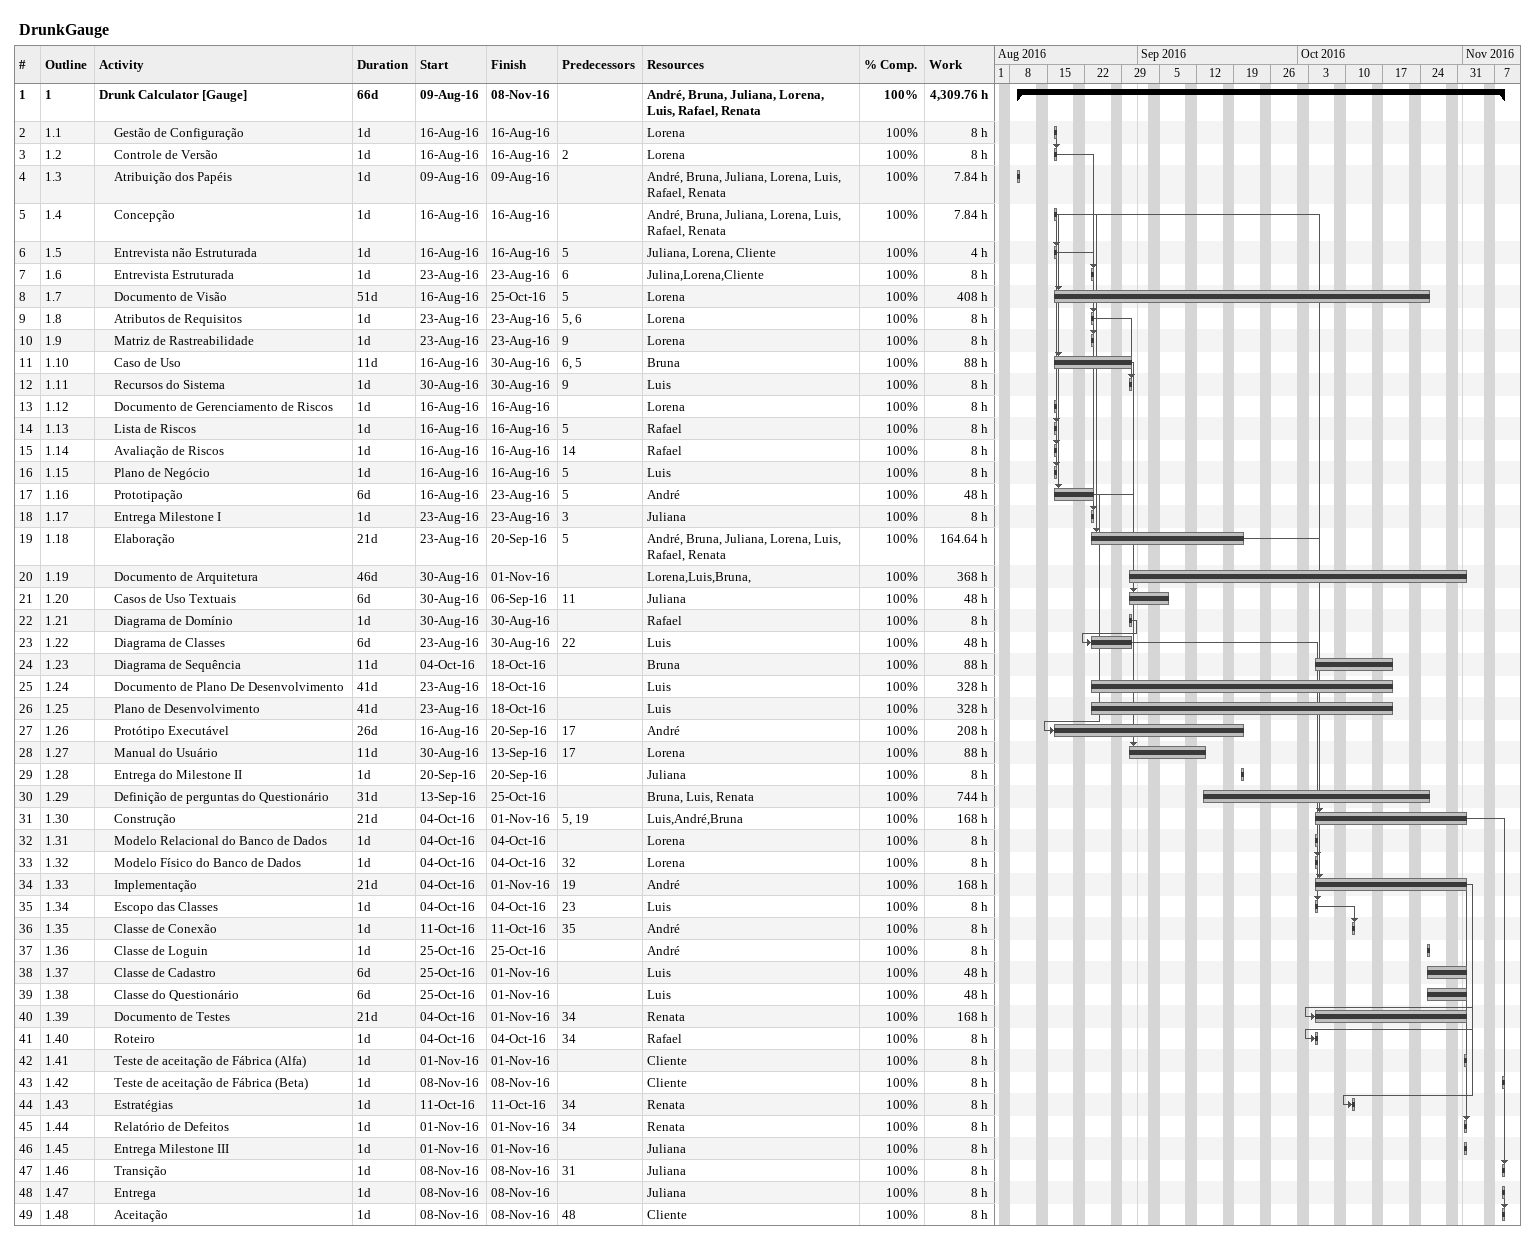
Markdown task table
DrunkGauge

| ID | WBS | Task | Duration | Start | Finish | Predecessors | Resources | % complete | Work (h) |
|---|---|---|---|---|---|---|---|---|---|
| 1 | 1 | **Drunk Calculator [Gauge]** | 66d | 2016-08-09 | 2016-11-08 |  | André, Bruna, Juliana, Lorena, Luis, Rafael, Renata | 100 | 4309.76 |
| 2 | 1.1 | Gestão de Configuração | 1d | 2016-08-16 | 2016-08-16 |  | Lorena | 100 | 8 |
| 3 | 1.2 | Controle de Versão | 1d | 2016-08-16 | 2016-08-16 | 2 | Lorena | 100 | 8 |
| 4 | 1.3 | Atribuição dos Papéis | 1d | 2016-08-09 | 2016-08-09 |  | André, Bruna, Juliana, Lorena, Luis, Rafael, Renata | 100 | 7.84 |
| 5 | 1.4 | Concepção | 1d | 2016-08-16 | 2016-08-16 |  | André, Bruna, Juliana, Lorena, Luis, Rafael, Renata | 100 | 7.84 |
| 6 | 1.5 | Entrevista não Estruturada | 1d | 2016-08-16 | 2016-08-16 | 5 | Juliana, Lorena, Cliente | 100 | 4 |
| 7 | 1.6 | Entrevista Estruturada | 1d | 2016-08-23 | 2016-08-23 | 6 | Julina,Lorena,Cliente | 100 | 8 |
| 8 | 1.7 | Documento de Visão | 51d | 2016-08-16 | 2016-10-25 | 5 | Lorena | 100 | 408 |
| 9 | 1.8 | Atributos de Requisitos | 1d | 2016-08-23 | 2016-08-23 | 5, 6 | Lorena | 100 | 8 |
| 10 | 1.9 | Matriz de Rastreabilidade | 1d | 2016-08-23 | 2016-08-23 | 9 | Lorena | 100 | 8 |
| 11 | 1.10 | Caso de Uso | 11d | 2016-08-16 | 2016-08-30 | 6, 5 | Bruna | 100 | 88 |
| 12 | 1.11 | Recursos do Sistema | 1d | 2016-08-30 | 2016-08-30 | 9 | Luis | 100 | 8 |
| 13 | 1.12 | Documento de Gerenciamento de Riscos | 1d | 2016-08-16 | 2016-08-16 |  | Lorena | 100 | 8 |
| 14 | 1.13 | Lista de Riscos | 1d | 2016-08-16 | 2016-08-16 | 5 | Rafael | 100 | 8 |
| 15 | 1.14 | Avaliação de Riscos | 1d | 2016-08-16 | 2016-08-16 | 14 | Rafael | 100 | 8 |
| 16 | 1.15 | Plano de Negócio | 1d | 2016-08-16 | 2016-08-16 | 5 | Luis | 100 | 8 |
| 17 | 1.16 | Prototipação | 6d | 2016-08-16 | 2016-08-23 | 5 | André | 100 | 48 |
| 18 | 1.17 | Entrega Milestone I | 1d | 2016-08-23 | 2016-08-23 | 3 | Juliana | 100 | 8 |
| 19 | 1.18 | Elaboração | 21d | 2016-08-23 | 2016-09-20 | 5 | André, Bruna, Juliana, Lorena, Luis, Rafael, Renata | 100 | 164.64 |
| 20 | 1.19 | Documento de Arquitetura | 46d | 2016-08-30 | 2016-11-01 |  | Lorena,Luis,Bruna, | 100 | 368 |
| 21 | 1.20 | Casos de Uso Textuais | 6d | 2016-08-30 | 2016-09-06 | 11 | Juliana | 100 | 48 |
| 22 | 1.21 | Diagrama de Domínio | 1d | 2016-08-30 | 2016-08-30 |  | Rafael | 100 | 8 |
| 23 | 1.22 | Diagrama de Classes | 6d | 2016-08-23 | 2016-08-30 | 22 | Luis | 100 | 48 |
| 24 | 1.23 | Diagrama de Sequência | 11d | 2016-10-04 | 2016-10-18 |  | Bruna | 100 | 88 |
| 25 | 1.24 | Documento de Plano De Desenvolvimento | 41d | 2016-08-23 | 2016-10-18 |  | Luis | 100 | 328 |
| 26 | 1.25 | Plano de Desenvolvimento | 41d | 2016-08-23 | 2016-10-18 |  | Luis | 100 | 328 |
| 27 | 1.26 | Protótipo Executável | 26d | 2016-08-16 | 2016-09-20 | 17 | André | 100 | 208 |
| 28 | 1.27 | Manual do Usuário | 11d | 2016-08-30 | 2016-09-13 | 17 | Lorena | 100 | 88 |
| 29 | 1.28 | Entrega do Milestone II | 1d | 2016-09-20 | 2016-09-20 |  | Juliana | 100 | 8 |
| 30 | 1.29 | Definição de perguntas do Questionário | 31d | 2016-09-13 | 2016-10-25 |  | Bruna, Luis, Renata | 100 | 744 |
| 31 | 1.30 | Construção | 21d | 2016-10-04 | 2016-11-01 | 5, 19 | Luis,André,Bruna | 100 | 168 |
| 32 | 1.31 | Modelo Relacional do Banco de Dados | 1d | 2016-10-04 | 2016-10-04 |  | Lorena | 100 | 8 |
| 33 | 1.32 | Modelo Físico do Banco de Dados | 1d | 2016-10-04 | 2016-10-04 | 32 | Lorena | 100 | 8 |
| 34 | 1.33 | Implementação | 21d | 2016-10-04 | 2016-11-01 | 19 | André | 100 | 168 |
| 35 | 1.34 | Escopo das Classes | 1d | 2016-10-04 | 2016-10-04 | 23 | Luis | 100 | 8 |
| 36 | 1.35 | Classe de Conexão | 1d | 2016-10-11 | 2016-10-11 | 35 | André | 100 | 8 |
| 37 | 1.36 | Classe de Loguin | 1d | 2016-10-25 | 2016-10-25 |  | André | 100 | 8 |
| 38 | 1.37 | Classe de Cadastro | 6d | 2016-10-25 | 2016-11-01 |  | Luis | 100 | 48 |
| 39 | 1.38 | Classe do Questionário | 6d | 2016-10-25 | 2016-11-01 |  | Luis | 100 | 48 |
| 40 | 1.39 | Documento de Testes | 21d | 2016-10-04 | 2016-11-01 | 34 | Renata | 100 | 168 |
| 41 | 1.40 | Roteiro | 1d | 2016-10-04 | 2016-10-04 | 34 | Rafael | 100 | 8 |
| 42 | 1.41 | Teste de aceitação de Fábrica (Alfa) | 1d | 2016-11-01 | 2016-11-01 |  | Cliente | 100 | 8 |
| 43 | 1.42 | Teste de aceitação de Fábrica (Beta) | 1d | 2016-11-08 | 2016-11-08 |  | Cliente | 100 | 8 |
| 44 | 1.43 | Estratégias | 1d | 2016-10-11 | 2016-10-11 | 34 | Renata | 100 | 8 |
| 45 | 1.44 | Relatório de Defeitos | 1d | 2016-11-01 | 2016-11-01 | 34 | Renata | 100 | 8 |
| 46 | 1.45 | Entrega Milestone III | 1d | 2016-11-01 | 2016-11-01 |  | Juliana | 100 | 8 |
| 47 | 1.46 | Transição | 1d | 2016-11-08 | 2016-11-08 | 31 | Juliana | 100 | 8 |
| 48 | 1.47 | Entrega | 1d | 2016-11-08 | 2016-11-08 |  | Juliana | 100 | 8 |
| 49 | 1.48 | Aceitação | 1d | 2016-11-08 | 2016-11-08 | 48 | Cliente | 100 | 8 |
